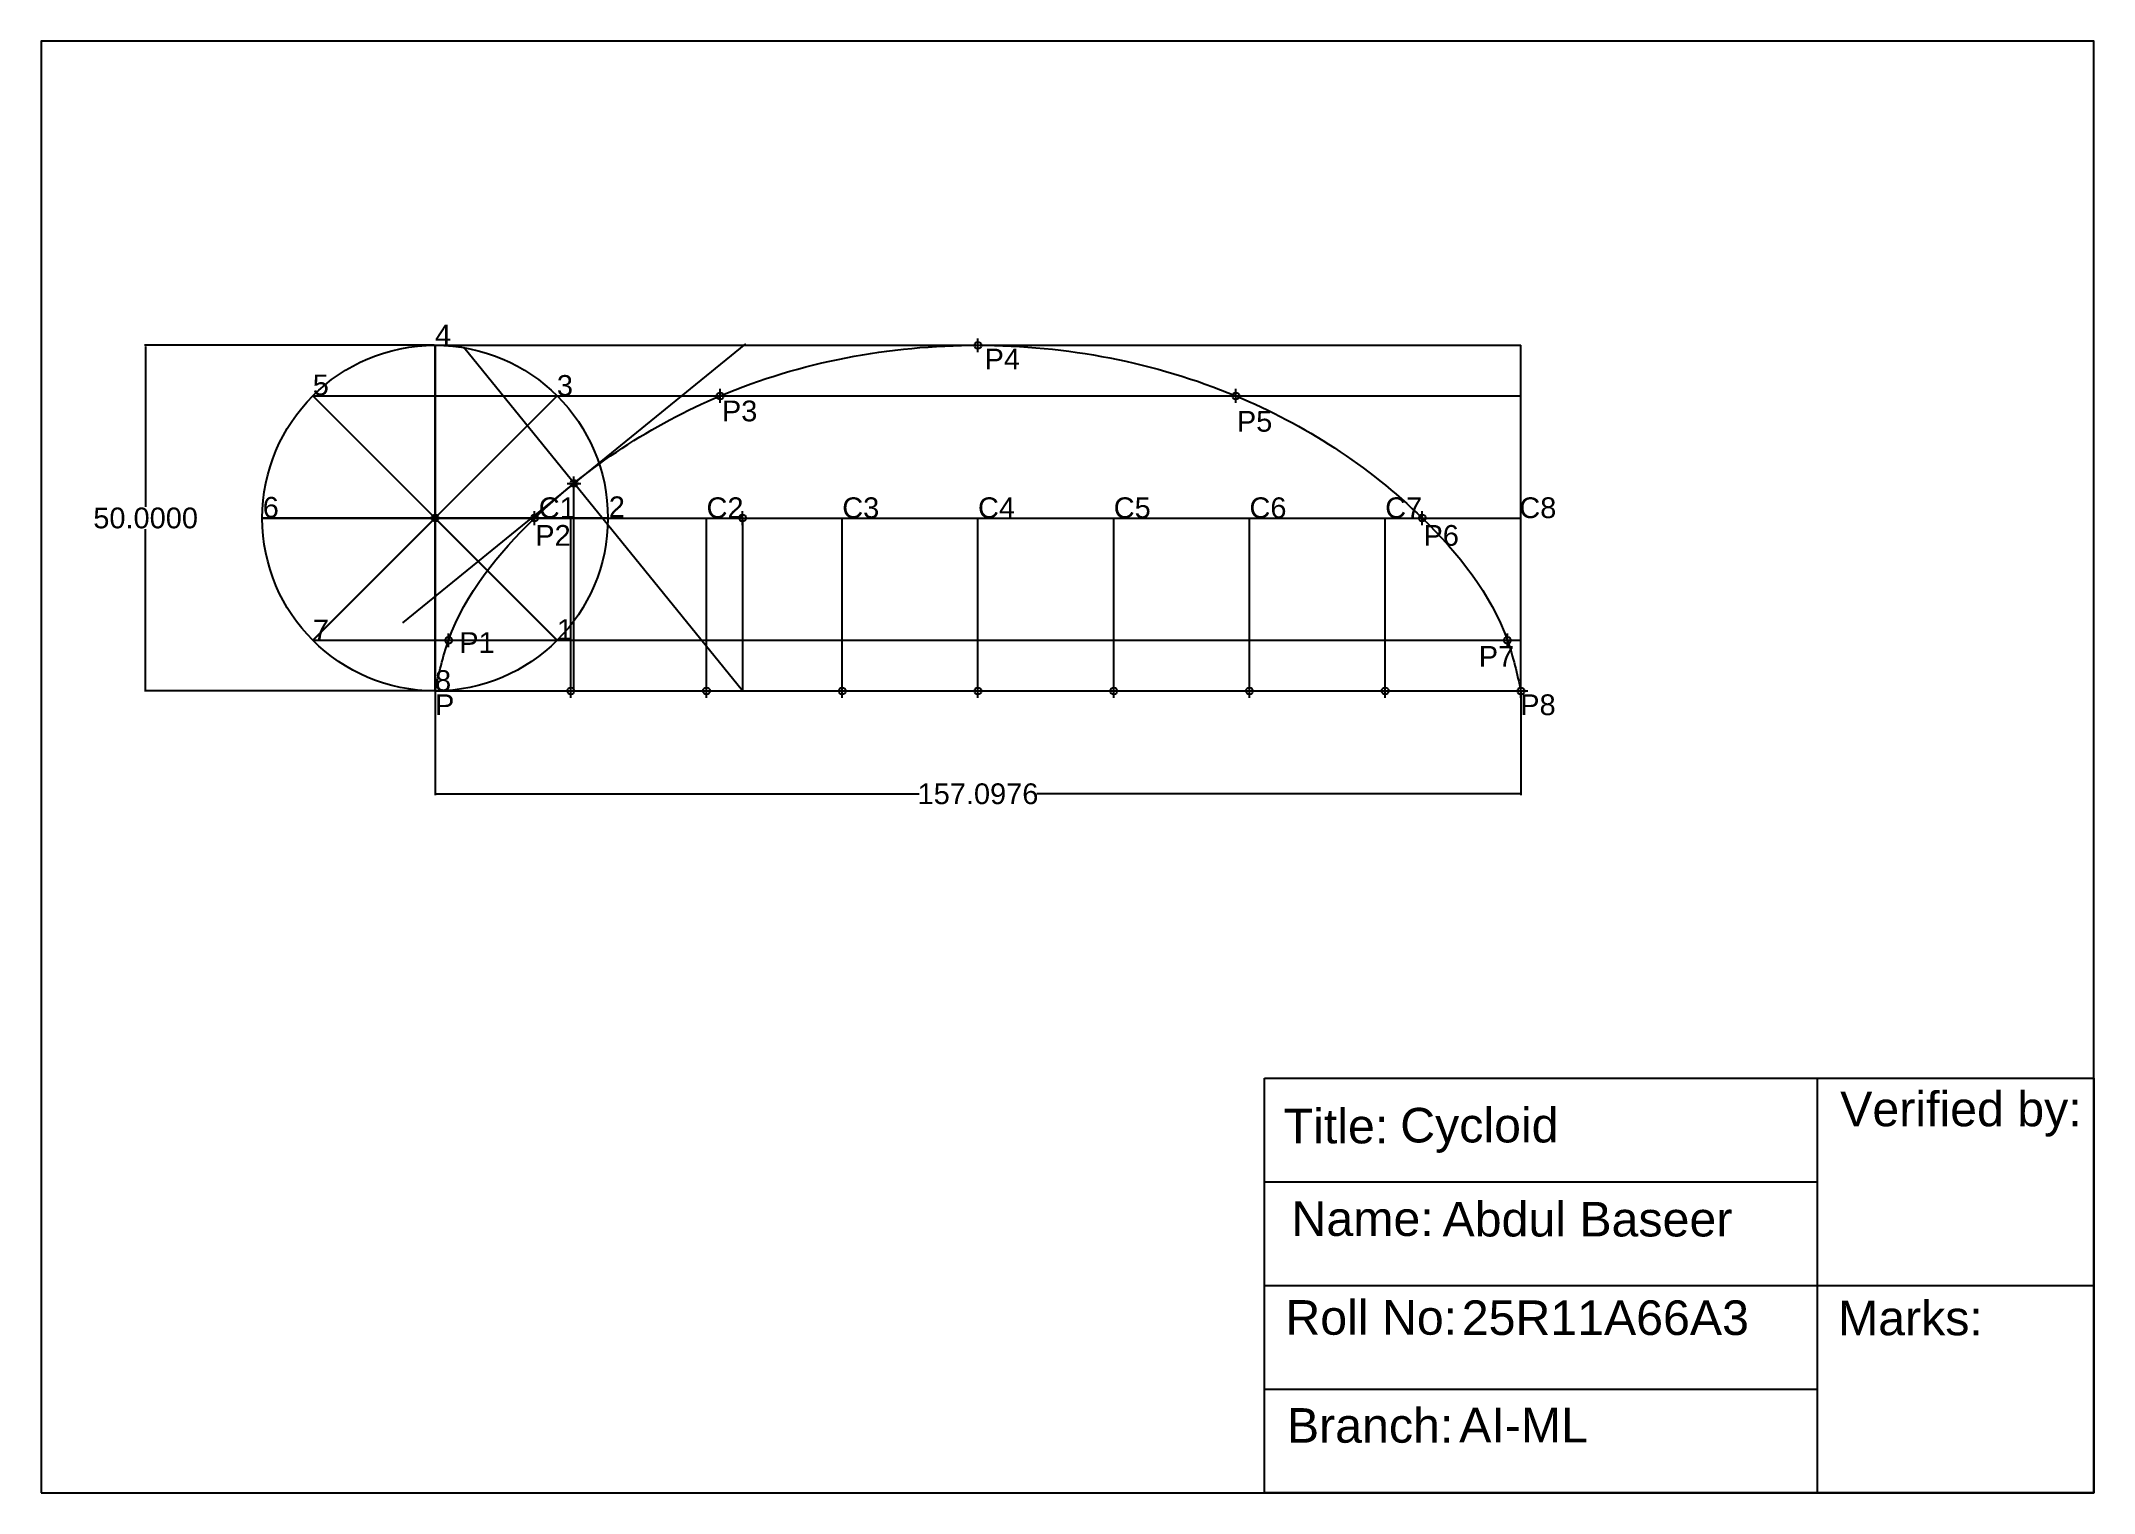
# Model space of a CAD drawing. Header units: millimetres. Extents: x 0 to 297, y 0 to 210.
import ezdxf

# ---------------------------------------------------------------- set-up
doc = ezdxf.new("R2010")
doc.units = ezdxf.units.MM
doc.header["$MEASUREMENT"] = 0
doc.header["$PDMODE"] = 34
doc.header["$PDSIZE"] = -4
for name, color, linetype in [('Circle', 1, 'Continuous'), ('Division Lines', 3, 'Continuous'), ('Extension lines', 11, 'Continuous'), ('Extra Line', 7, 'Continuous'), ('Normal', 7, 'Continuous'), ('Text', 7, 'Continuous'), ('Text2', 7, 'Continuous')]:
    doc.layers.add(name, color=color, linetype=linetype)
doc.styles.get("Standard").update_dxf_attribs({"font": 'arial.ttf'})
doc.dimstyles.get("Standard").update_dxf_attribs({"dimtxt": 3, "dimasz": 0.18, "dimexe": 0.18, "dimexo": 0.0625, "dimgap": 0.09, "dimtad": 0, "dimtih": 1, "dimtoh": 1, "dimdec": 4, "dimzin": 0, "dimdsep": 46, "dimtxsty": 'Standard', "dimcen": 0.09, "dimadec": 0, "dimazin": 0, "dimtfac": 1, "dimtdec": 4, "dimtofl": 0, "dimtmove": 0, "dimatfit": 3, "dimfxl": 1, "dimtolj": 1, "dimtzin": 0, "dimarcsym": 0})

# ---------------------------------------------------------------- blocks, each defined once
blk = doc.blocks.new('*U1')
at = {"layer": 'Circle'}
blk.add_line((0, 0), (0, 50), dxfattribs=at)
blk = doc.blocks.new('*U2')
at = {"layer": 'Circle', "color": 0, "linetype": 'ByBlock', "lineweight": -2, "transparency": 16777216}
blk.add_blockref('*U1', (57, 116), dxfattribs=at)
for p, rotation in [((57, 166), 180), ((74.68, 123.32), 44.99999999999999), ((74.68, 158.68), 135), ((39.32, 158.68), 225.0000000000001), ((39.32, 123.32), 315.0000000000001), ((82, 141), 90), ((32, 141), 270)]:
    blk.add_blockref('*U1', p, dxfattribs=dict(at, rotation=rotation))
blk = doc.blocks.new('*D3')
at = {"color": 0, "lineweight": -2, "transparency": 16777216}
for p, q in [((56.94, 166), (14.95, 166)), ((15.13, 165.82), (15.13, 142.62)), ((15.13, 116.18), (15.13, 139.38)), ((56.94, 116), (14.95, 116))]:
    blk.add_line(p, q, dxfattribs=at)
at = {"color": 0, "transparency": 16777216}
for points in [[(15.1, 165.82), (15.16, 165.82), (15.13, 166)], [(15.1, 116.18), (15.16, 116.18), (15.13, 116)]]:
    blk.add_solid(points, dxfattribs=at)
at = {"layer": 'Defpoints', "color": 0, "transparency": 16777216}
for p in [(15.13, 166), (57, 166), (57, 116)]:
    blk.add_point(p, dxfattribs=at)
at = {"color": 0, "transparency": 16777216, "insert": (15.13, 141), "char_height": 3, "attachment_point": 5}
blk.add_mtext('\\A1;50.0000', dxfattribs=at)
blk = doc.blocks.new('*D4')
at = {"color": 0, "lineweight": -2, "transparency": 16777216}
for p, q in [((57, 115.94), (57, 100.93)), ((214.1, 115.94), (214.1, 100.93)), ((57.18, 101.11), (127.04, 101.11)), ((213.92, 101.11), (144.05, 101.11))]:
    blk.add_line(p, q, dxfattribs=at)
at = {"color": 0, "transparency": 16777216}
for points in [[(57.18, 101.14), (57.18, 101.08), (57, 101.11)], [(213.92, 101.14), (213.92, 101.08), (214.1, 101.11)]]:
    blk.add_solid(points, dxfattribs=at)
at = {"layer": 'Defpoints', "color": 0, "transparency": 16777216}
for p in [(57, 116), (214.1, 116), (214.1, 101.11)]:
    blk.add_point(p, dxfattribs=at)
at = {"color": 0, "transparency": 16777216, "insert": (135.55, 101.11), "char_height": 3, "attachment_point": 5}
blk.add_mtext('\\A1;157.0976', dxfattribs=at)

msp = doc.modelspace()

# ---------------------------------------------------------------- linework, layer by layer
for p, q in [((177, 0), (177, 60)), ((177, 60), (297, 60)), ((257, 0), (257, 60)), ((297, 60), (297, 0)), ((177, 45), (257, 45)), ((177, 30), (297, 30)), ((177, 15), (257, 15)), ((297, 0), (177, 0))]:
    msp.add_line(p, q)
msp.add_lwpolyline([(0, 0), (297, 0), (297, 210), (0, 210)], close=True)
at = {"layer": 'Circle'}
for p, q in [((214.0976, 116), (214.0976, 166)), ((57, 116), (214.0976, 116))]:
    msp.add_line(p, q, dxfattribs=at)
msp.add_circle((57, 141), 25, dxfattribs=at)
msp.add_point((57, 141), dxfattribs=at)
at = {"layer": 'Division Lines'}
for p, q in [((76.6372, 116), (76.6372, 141)), ((96.2744, 116), (96.2744, 141)), ((115.9116, 116), (115.9116, 141)), ((135.5488, 116), (135.5488, 141)), ((155.186, 116), (155.186, 141)), ((174.8232, 116), (174.8232, 141)), ((194.4604, 116), (194.4604, 141)), ((76.6372, 116), (76.6372, 116))]:
    msp.add_line(p, q, dxfattribs=at)
for p in [(76.6372, 116), (96.2744, 116), (115.9116, 116), (135.5488, 116), (155.186, 116), (174.8232, 116), (194.4604, 116)]:
    msp.add_point(p, dxfattribs=at)
at = {"layer": 'Extension lines'}
for p, q in [((57, 166), (214.0976, 166)), ((39.32233, 158.67767), (214.0976, 158.67767)), ((82, 141), (214.0976, 141)), ((39.32233, 123.32233), (214.0976, 123.32233))]:
    msp.add_line(p, q, dxfattribs=at)
at = {"layer": 'Extra Line'}
msp.add_line((77.09747, 116), (77.09726, 146.02272), dxfattribs=at)
at = {"layer": 'Extra Line', "color": 240, "true_color": 0xed1f24}
msp.add_line((57, 116), (86.50923, 116), dxfattribs=at)
at = {"layer": 'Extra Line'}
msp.add_point((77.09726, 146.02272), dxfattribs=at)
at = {"layer": 'Normal', "color": 4}
msp.add_line((101.92451, 166.20052), (52.27001, 125.84491), dxfattribs=at)
at = {"layer": 'Normal', "color": 6}
msp.add_line((101.49756, 116), (61.14196, 165.6545), dxfattribs=at)
at = {"layer": 'Normal', "color": 217, "true_color": 0x93278f}
msp.add_line((101.49756, 141), (101.49756, 116), dxfattribs=at)
at = {"layer": 'Normal'}
msp.add_point((101.49756, 141), dxfattribs=at)
at = {"layer": 'Text', "color": 5}
msp.add_spline([(57, 116), (58.96056, 123.32233), (71.41034, 141), (98.23393, 158.67767), (135.5488, 166), (172.86367, 158.67767), (199.8232, 141), (212.13807, 123.32233), (214.0976, 116)], degree=3, dxfattribs=at)
at = {"layer": 'Text'}
for p in [(135.5488, 166), (98.23393, 158.67767), (172.86367, 158.67767), (71.41034, 141), (199.8232, 141), (58.96056, 123.32233), (212.13807, 123.32233), (214.0976, 116)]:
    msp.add_point(p, dxfattribs=at)

# ---------------------------------------------------------------- block references
at = {"layer": 'Circle'}
msp.add_blockref('*U2', (0, 0), dxfattribs=at)

# ---------------------------------------------------------------- texts
for s, p in [('Verified by:', (260.28853, 53.03906)), ('Title:', (179.7698, 50.56196)), ('Cycloid', (196.63812, 50.69322)), ('Name:', (180.9107, 37.1748)), ('Abdul Baseer', (202.75699, 37.09846)), ('Roll No:', (180.02609, 22.88318)), ('25R11A66A3', (205.53829, 22.84859)), ('Marks:', (259.97351, 22.80692)), ('Branch:', (180.246, 7.26563)), ('AI-ML', (205.16745, 7.31391))]:
    msp.add_text(s, height=5).set_placement(p)
at = {"layer": 'Text'}
for s, p in [('4', (57.00491, 165.99647)), ('5', (39.3034, 158.76674)), ('3', (74.62572, 158.6867)), ('6', (32.06896, 141.06416)), ('C1', (72, 141)), ('2', (82.14319, 141.13557)), ('C2', (96.2744, 141)), ('C3', (115.9116, 141)), ('C4', (135.5488, 141)), ('C5', (155.186, 141)), ('C6', (174.8232, 141)), ('C7', (194.4604, 141)), ('C8', (213.8628, 141)), ('7', (39.32233, 123.32233)), ('1', (74.62932, 123.37494)), ('8', (57, 116))]:
    msp.add_text(s, height=3, dxfattribs=at).set_placement(p)
at = {"layer": 'Text2'}
for s, p in [('P4', (136.5, 162.5)), ('P3', (98.5, 155)), ('P5', (173, 153.5)), ('P2', (71.5, 137)), ('P6', (200, 137)), ('P1', (60.5, 121.5)), ('P7', (208, 119.5)), ('P', (57, 112.5)), ('P8', (214, 112.5))]:
    msp.add_text(s, height=3, dxfattribs=at).set_placement(p)

# ---------------------------------------------------------------- dimensions: what is measured, and where the dimension line sits
dim = msp.add_linear_dim(base=(15.13475, 166), p1=(57, 116), p2=(57, 166), angle=90, dimstyle='Standard')
dim.commit()
dim.dimension.update_dxf_attribs({"geometry": '*D3', "text_midpoint": (15.13475, 141)})
dim = msp.add_linear_dim(base=(214.0976, 101.10916), p1=(57, 116), p2=(214.0976, 116), dimstyle='Standard')
dim.commit()
dim.dimension.update_dxf_attribs({"geometry": '*D4', "text_midpoint": (135.5488, 101.10916)})

doc.saveas('drawing.dxf')
